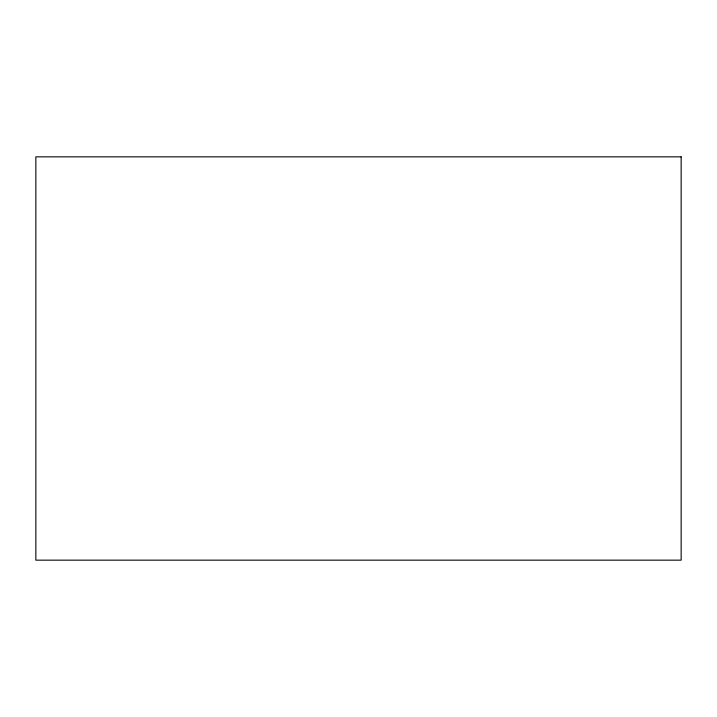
<?xml version="1.0" encoding="UTF-8"?>
<svg xmlns="http://www.w3.org/2000/svg" width="717" height="717" viewBox="0 0 717 717"><rect width="100%" height="100%" fill="white"/><g stroke="black" fill="none" stroke-linecap="round" stroke-linejoin="round"><path stroke-width="1.08" d="M681.15 156.844L35.85 156.844L35.85 560.156L681.15 560.156L681.15 156.844"/></g></svg>
